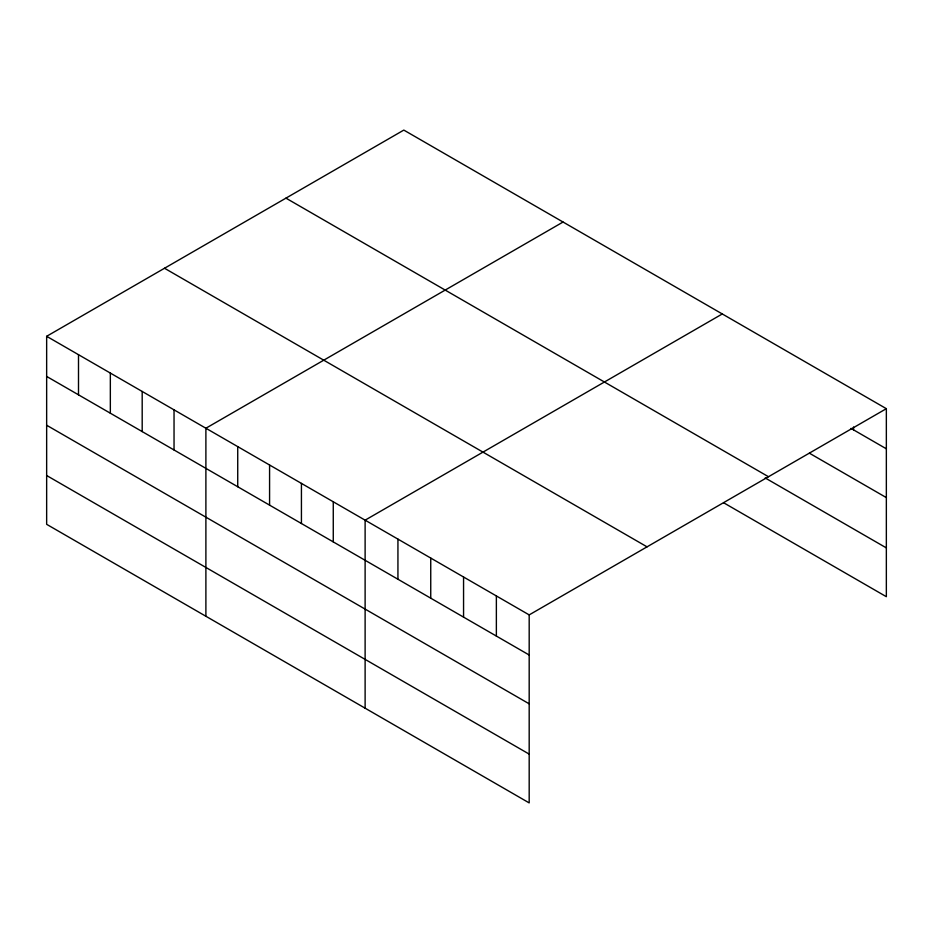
<?xml version="1.0" encoding="UTF-8"?>
<svg xmlns="http://www.w3.org/2000/svg" width="933" height="933" viewBox="0 0 933 933"><rect width="100%" height="100%" fill="white"/><g stroke="black" fill="none" stroke-linecap="round" stroke-linejoin="round"><path stroke-width="1.4" d="M46.65 336.3L529.186 614.894L529.186 802.905L46.65 524.323L46.65 336.3L403.814 130.095L886.35 408.677L886.35 596.7L723.553 502.712M563.054 222.031L205.89 428.235L205.89 616.258M722.294 313.954L365.118 520.171L365.118 708.194M529.186 614.894L886.35 408.677M851.013 428.399L886.35 448.808M809.366 453.17L886.35 497.604M285.953 198.146L768.489 476.728M765.2 477.953L886.35 547.893M164.511 268.249L647.047 546.843M46.65 376.431L529.186 655.013M46.65 425.238L529.186 703.82M46.65 475.515L529.186 754.109M853.543 426.999L853.543 429.856M496.368 595.942L496.368 636.073M463.561 577.002L463.561 617.121M430.743 558.062L430.743 598.181M397.936 539.111L397.936 579.241M333.268 501.779L333.268 541.91M301.429 483.399L301.429 523.518M269.579 465.007L269.579 505.138M237.728 446.627L237.728 486.746M174.039 409.844L174.039 449.974M142.189 391.463L142.189 431.582M110.339 373.072L110.339 413.202M78.5 354.692L78.5 394.811"/></g></svg>
